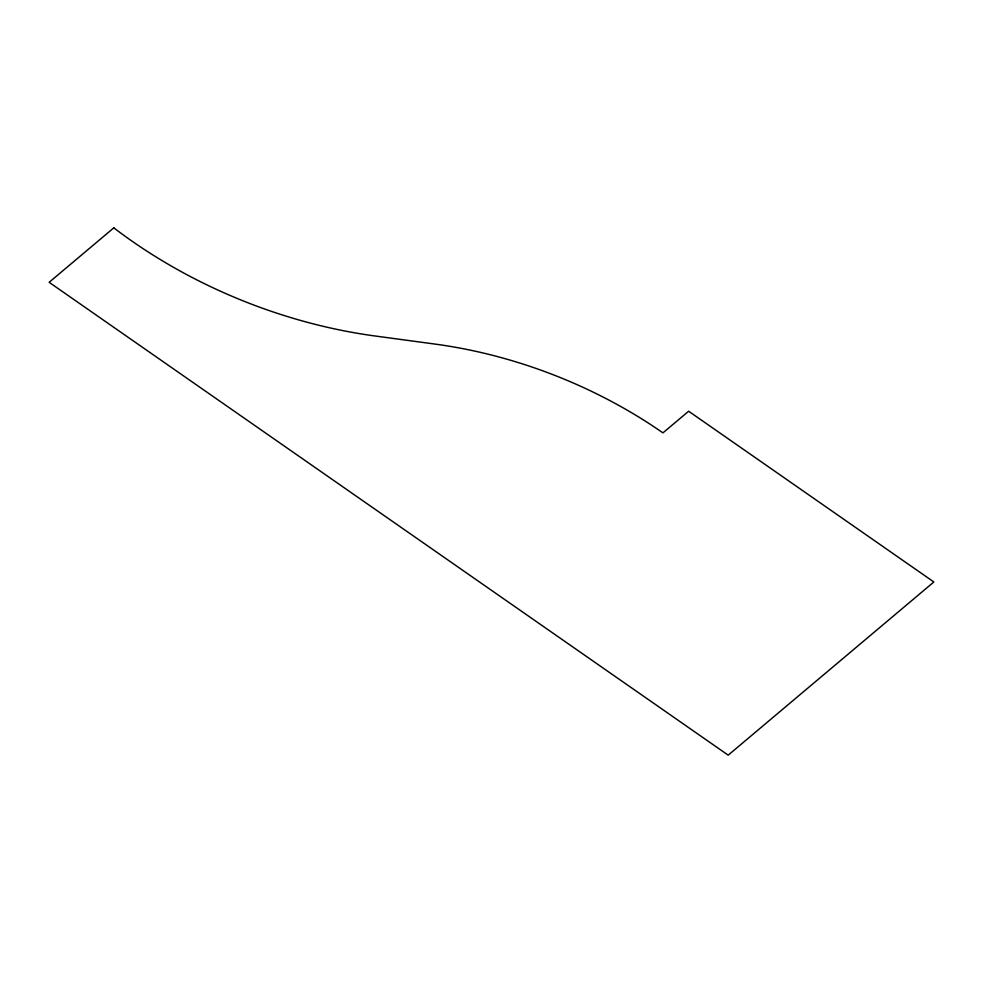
<?xml version="1.0" encoding="UTF-8"?>
<svg xmlns="http://www.w3.org/2000/svg" width="983" height="983" viewBox="0 0 983 983"><rect width="100%" height="100%" fill="white"/><g stroke="black" fill="none" stroke-linecap="round" stroke-linejoin="round"><path stroke-width="1.47" d="M113.819 227.847L49.15 282.305L728.194 755.153L933.85 581.973L688.641 411.226L662.935 432.864A356.227 235.576 21.6 0 0 435.236 344.111L375.162 336.002A379.979 251.292 21.6 0 1 113.819 227.847"/></g></svg>
